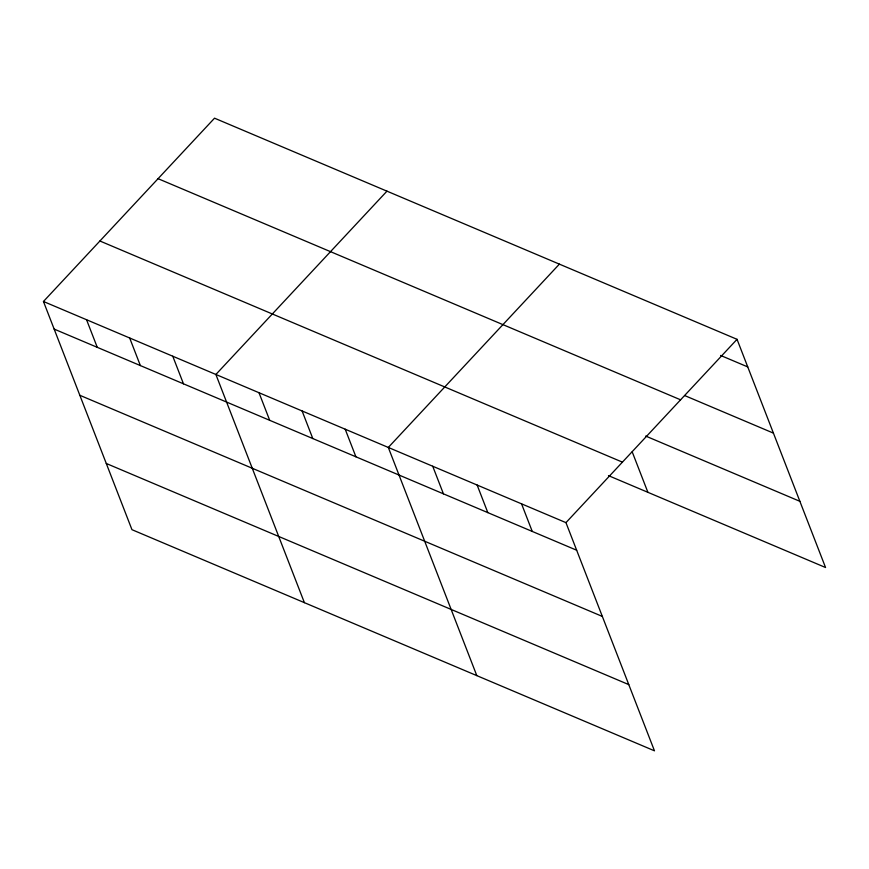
<?xml version="1.0" encoding="UTF-8"?>
<svg xmlns="http://www.w3.org/2000/svg" width="869" height="869" viewBox="0 0 869 869"><rect width="100%" height="100%" fill="white"/><g stroke="black" fill="none" stroke-linecap="round" stroke-linejoin="round"><path stroke-width="1.3" d="M43.45 301.489L565.958 522.638L654.466 750.816L131.958 529.677L43.45 301.489L214.534 118.184L737.042 339.323L825.55 567.511L608.485 475.636M386.966 191.158L215.881 374.474L304.389 602.651M559.386 264.133L388.313 447.448L476.809 675.626M565.958 522.638L737.042 339.323M720.607 355.443L747.753 366.924M684.598 395.525L773.421 433.12M158.071 178.677L680.59 399.816M645.667 436.053L799.871 501.315M99.902 240.995L622.421 462.145M54.16 329.09L576.668 550.229M79.829 395.286L602.336 616.425M106.279 463.481L628.798 684.62M632.208 451.869L647.894 492.321M521.552 503.835L532.252 531.437M477.135 485.043L487.835 512.645M432.719 466.24L443.429 493.842M345.199 429.199L355.91 456.801M302.097 410.961L312.797 438.552M258.984 392.712L269.694 420.314M172.768 356.225L183.478 383.826M129.666 337.976L140.365 365.577M86.552 319.738L97.263 347.339"/></g></svg>
